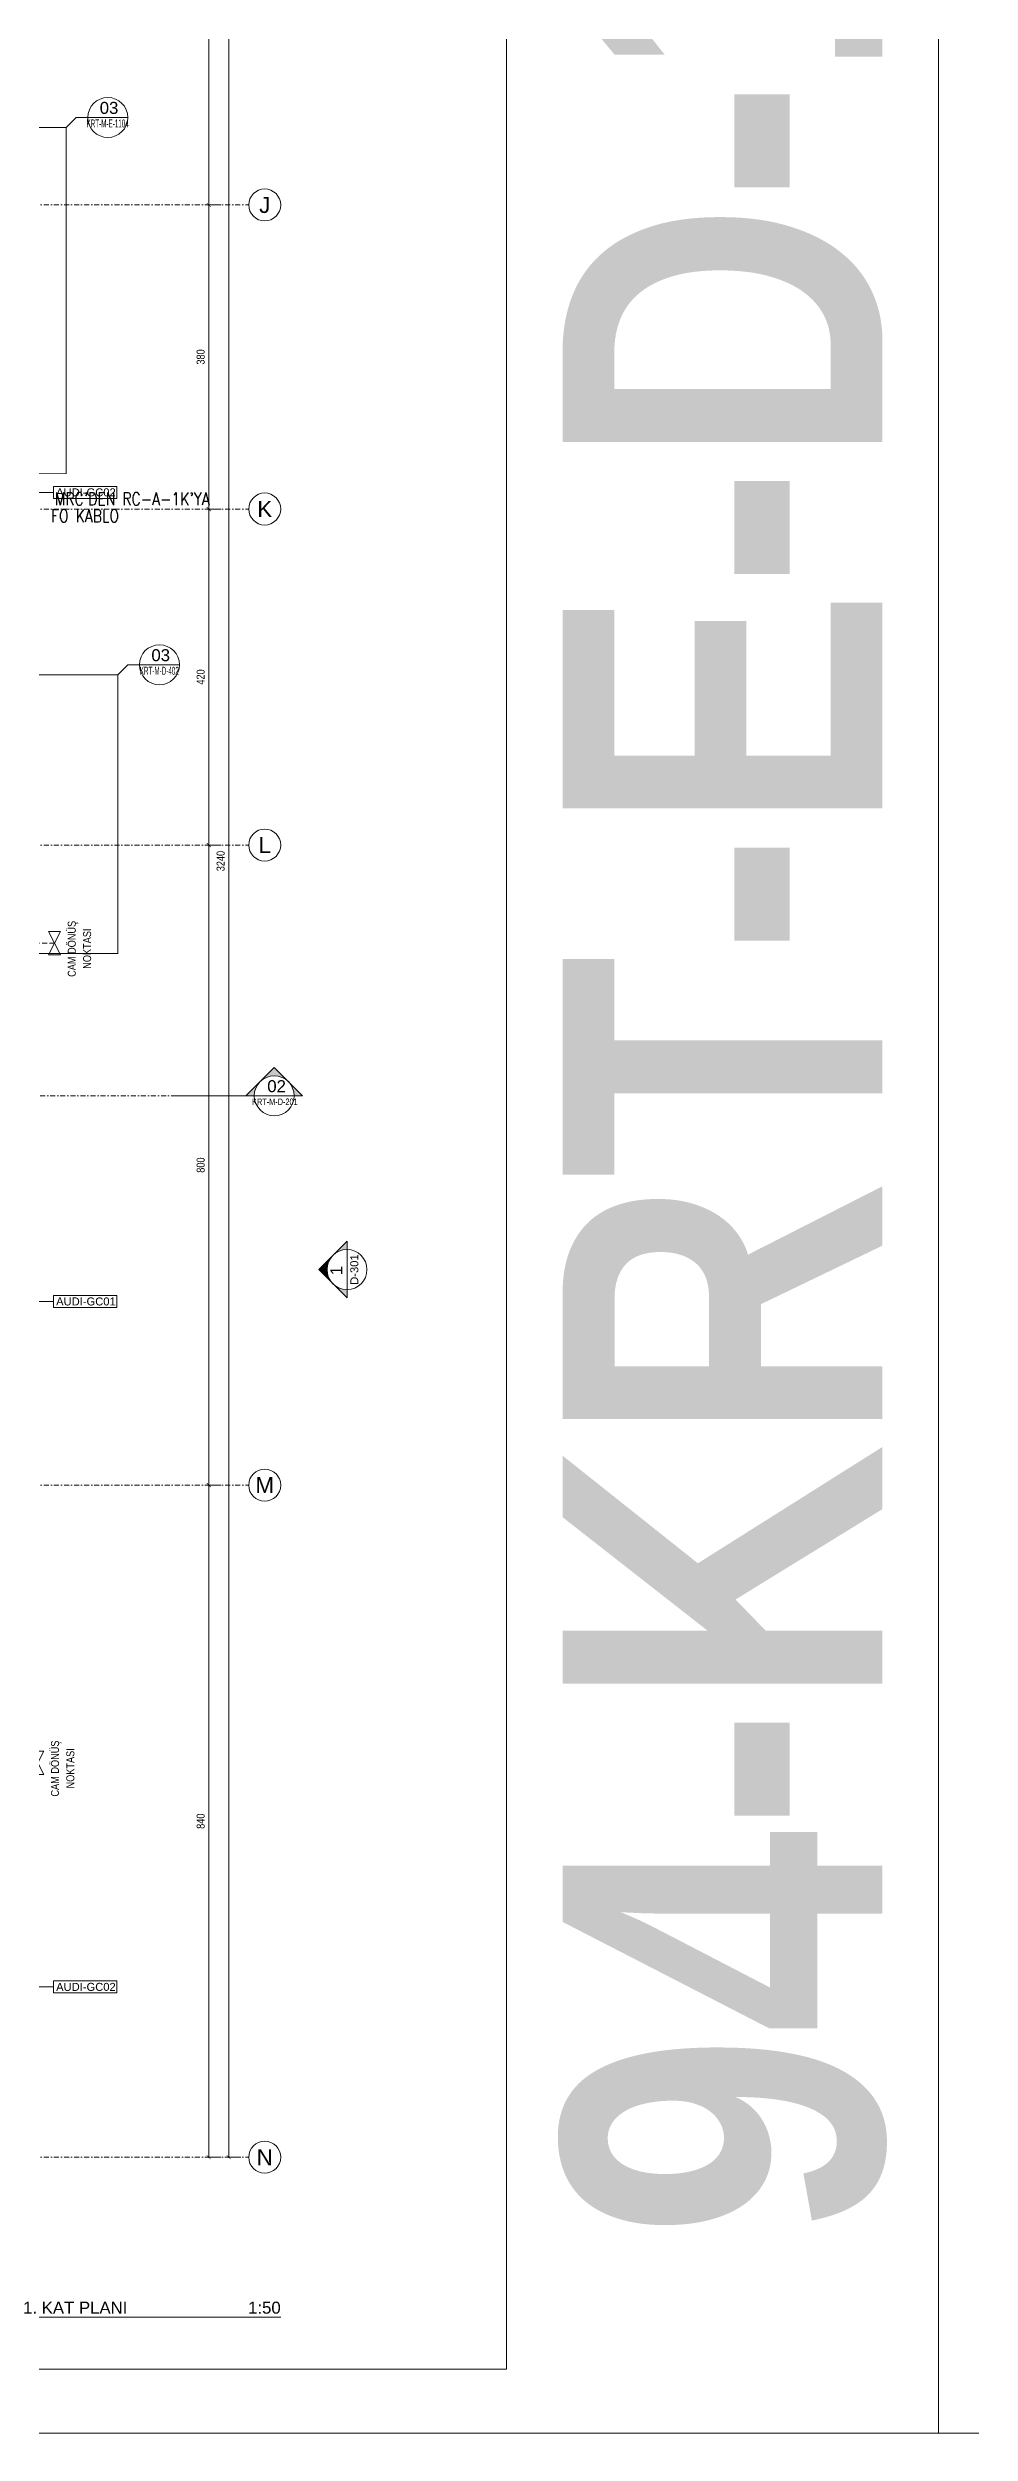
# Model space of a CAD drawing. Extents: x -2050 to 29725, y -1777 to 6820.
# Drawn here: x 10776 to 11930, y 0 to 2982 of the extents above; entities that cross this region are included whole.
import ezdxf
from ezdxf.enums import TextEntityAlignment as Align

# ---------------------------------------------------------------- set-up
doc = ezdxf.new("R2010")
doc.units = 0
doc.header["$LTSCALE"] = 25
doc.header["$MEASUREMENT"] = 0
for name, pattern in [('DASHDOT2', [0.5, 0.25, -0.125, 0, -0.125]), ('DASHED2', [0.375, 0.25, -0.125]), ('HIDDEN2', [4.7625, 3.175, -1.5875])]:
    doc.linetypes.add(name, pattern=pattern)
doc.layers.get('0').update_dxf_attribs({"color": 9, "lineweight": 9})
doc.layers.get('Defpoints').update_dxf_attribs({"color": 9, "lineweight": 9})
for name, color, linetype, lineweight in [('21', 9, 'Continuous', 9), ('22', 8, 'Continuous', 9), ('24', 9, 'DASHDOT2', 9), ('25', 8, 'Continuous', 9), ('40A', 9, 'Continuous', 9), ('E-YAZI', 7, 'Continuous', 30)]:
    doc.layers.add(name, color=color, linetype=linetype, lineweight=lineweight)
doc.styles.add('Arial', font='arial.ttf', dxfattribs={"height": 2.5})
doc.styles.add('E-YAZI', font='txttw.shx')
doc.styles.add('MuuM_TEXT-BOLD', font='ARIALNB.TTF')
doc.styles.add('MuuM_TEXT-ITALIC', font='ARIALNI.TTF')
doc.styles.add('MuuM_TEXT-STANDART', font='ARIALN.TTF')
doc.dimstyles.new('MuuM_DIM50', dxfattribs={"dimscale": 5, "dimtxt": 2, "dimasz": 1, "dimexe": 1, "dimexo": 1, "dimgap": 1, "dimtad": 1, "dimdec": 1, "dimrnd": 0.5, "dimdsep": 46, "dimtxsty": 'MuuM_TEXT-STANDART', "dimblk": 'ARCHTICK', "dimcen": 0, "dimdle": 0.15, "dimclrd": 256, "dimclre": 256, "dimclrt": 256, "dimadec": 0, "dimazin": 0, "dimtfac": 5, "dimtdec": 1, "dimtix": 1, "dimtmove": 2, "dimatfit": 3, "dimldrblk": 'DOT', "dimfxl": 3, "dimfxlon": 1, "dimtolj": 1, "dimlwd": -1, "dimlwe": -1, "dimarcsym": 0})

# ---------------------------------------------------------------- blocks, each defined once
blk = doc.blocks.new('0_drawinglabel')
blk.add_lwpolyline([(3, 0), (46.46, 0)])
blk.add_circle((0, 0), 3)
at = {"style": 'Arial'}
blk.add_attdef('CIZIMNO', text='', height=2.5, dxfattribs=at).set_placement((0, 0), align=Align.MIDDLE)
blk.add_attdef('CIZIMADI', text='', height=2, dxfattribs=at).set_placement((3.5, 0), align=Align.BOTTOM_LEFT)
blk.add_attdef('OLCEK', text='', height=2, dxfattribs=at).set_placement((46.46, 0), align=Align.BOTTOM_RIGHT)
at = {"style": 'MuuM_TEXT-ITALIC'}
blk.add_attdef('DRAWINGNAME', text='', height=2, dxfattribs=at).set_placement((3.5, -0.59), align=Align.TOP_LEFT)
blk.add_attdef('SCALE', text='', height=2, dxfattribs=at).set_placement((46.46, -0.59), align=Align.TOP_RIGHT)
blk = doc.blocks.new('0_wallno')
blk.add_lwpolyline([(-7.84, 1.5), (7.94, 1.5), (7.94, -1.5), (-7.84, -1.5)], close=True)
blk.add_lwpolyline([(7.94, 0), (16.13, 0)])
at = {"style": 'Arial'}
blk.add_attdef('DUVARNO', text='', height=2, dxfattribs=at).set_placement((0, 0), align=Align.MIDDLE_CENTER)
blk.add_attdef('GENISLIK', text='', height=2, dxfattribs=at).set_placement((8.44, 0), align=Align.BOTTOM_LEFT)
blk.add_attdef('YUKSEKLIK', text='', height=2, dxfattribs=at).set_placement((8.44, -0.5), align=Align.TOP_LEFT)
blk = doc.blocks.new('0_exteriorelevation1')
h = blk.add_hatch(color=256)
h.dxf.hatch_style = 1
h.paths.add_polyline_path([(0, 7.07), (-3.54, 3.54, -0.414214), (3.54, 3.54)])
h = blk.add_hatch(color=256)
edge = h.paths.add_edge_path()
edge.add_arc((0, 0), 5, 135, 180)
edge.add_line((-5, 0), (-7.07, 0))
edge.add_line((-7.07, 0), (-3.54, 3.54))
edge = h.paths.add_edge_path()
edge.add_line((5, 0), (7.07, 0))
edge.add_line((7.07, 0), (3.54, 3.54))
edge.add_arc((0, 0), 5, 0, 45, ccw=False)
blk.add_lwpolyline([(7.07, 0), (0, 7.07), (-7.07, 0), (7.07, 0)])
blk.add_lwpolyline([(7.07, 0), (0, 7.07), (-7.07, 0), (7.07, 0)])
blk.add_circle((0, 0), 5)
at = {"style": 'Arial'}
blk.add_attdef('KESITADI', text='', height=3, dxfattribs=at).set_placement((0, 0), align=Align.BOTTOM_CENTER)
blk.add_attdef('PAFTAADI', text='', height=2, dxfattribs=at).set_placement((0, -0.5), align=Align.TOP_CENTER)
blk = doc.blocks.new('0_detailbox1')
blk.add_lwpolyline([(10.41, -2.5), (7.91, 0), (-5, 0)])
blk.add_circle((0, 0), 5)
at = {"style": 'Arial'}
blk.add_attdef('DETAYADI', text='', height=3, dxfattribs=at).set_placement((0, 0), align=Align.BOTTOM_CENTER)
blk.add_attdef('PAFTAADI', text='', height=2, dxfattribs=at).set_placement((0, -0.5), align=Align.TOP_CENTER)
blk = doc.blocks.new('0_aks')
at = {"linetype": 'Continuous'}
blk.add_circle((0, 0), 2, dxfattribs=at)
at = {"style": 'Arial'}
blk.add_attdef('AKS', text='', height=2, dxfattribs=at).set_placement((0, 0), align=Align.MIDDLE_CENTER)
blk = doc.blocks.new('_ArchTick')
at = {"color": 0, "linetype": 'ByBlock', "const_width": 0.15}
blk.add_lwpolyline([(-0.5, -0.5), (0.5, 0.5)], dxfattribs=at)
blk = doc.blocks.new('*D329')
at = {"layer": '25', "transparency": 16777216}
for p, q in [((11017.5, 3585), (10997.5, 3585)), ((11002.5, 344.3), (11002.5, 3585.8)), ((11017.5, 345), (10997.5, 345))]:
    blk.add_line(p, q, dxfattribs=at)
at = {"layer": 'Defpoints', "color": 0, "transparency": 16777216}
for p in [(11002.5, 3585), (11027.5, 3585), (11027.5, 345)]:
    blk.add_point(p, dxfattribs=at)
at = {"layer": '25', "transparency": 16777216, "xscale": 5, "yscale": 5, "zscale": 5}
for p, rotation in [((11002.5, 3585), 90), ((11002.5, 345), 270)]:
    blk.add_blockref('_ArchTick', p, dxfattribs=dict(at, rotation=rotation))
at = {"layer": '25', "transparency": 16777216, "insert": (10992.4, 1965), "char_height": 10, "attachment_point": 5, "rotation": 90, "style": 'MuuM_TEXT-STANDART'}
blk.add_mtext('\\A1;3240', dxfattribs=at)
blk = doc.blocks.new('_Dot')
at = {"color": 0, "linetype": 'ByBlock', "lineweight": -2}
blk.add_line((-0.5, 0), (-1, 0), dxfattribs=at)
at = {"color": 0, "linetype": 'ByBlock', "const_width": 0.5}
blk.add_lwpolyline([(-0.25, 0, 1), (0.25, 0, 1)], format="xyb", close=True, dxfattribs=at)
blk = doc.blocks.new('*D330')
at = {"layer": '25', "transparency": 16777216}
for p, q in [((10992.5, 2785), (10972.5, 2785)), ((10977.5, 2785.8), (10977.5, 2404.3)), ((10992.5, 2405), (10972.5, 2405))]:
    blk.add_line(p, q, dxfattribs=at)
at = {"layer": 'Defpoints', "color": 0, "transparency": 16777216}
for p in [(11027.5, 2785), (10977.5, 2405), (11027.5, 2405)]:
    blk.add_point(p, dxfattribs=at)
at = {"layer": '25', "transparency": 16777216, "xscale": 5, "yscale": 5, "zscale": 5}
for p, rotation in [((10977.5, 2785), 90), ((10977.5, 2405), 270)]:
    blk.add_blockref('_ArchTick', p, dxfattribs=dict(at, rotation=rotation))
at = {"layer": '25', "transparency": 16777216, "insert": (10967.4, 2595), "char_height": 10, "attachment_point": 5, "rotation": 90, "style": 'MuuM_TEXT-STANDART'}
blk.add_mtext('\\A1;380', dxfattribs=at)
blk = doc.blocks.new('*D331')
at = {"layer": '25', "transparency": 16777216}
for p, q in [((10992.5, 2405), (10972.5, 2405)), ((10977.5, 2405.8), (10977.5, 1984.3)), ((10992.5, 1985), (10972.5, 1985))]:
    blk.add_line(p, q, dxfattribs=at)
at = {"layer": 'Defpoints', "color": 0, "transparency": 16777216}
for p in [(11027.5, 2405), (10977.5, 1985), (11027.5, 1985)]:
    blk.add_point(p, dxfattribs=at)
at = {"layer": '25', "transparency": 16777216, "xscale": 5, "yscale": 5, "zscale": 5}
for p, rotation in [((10977.5, 2405), 90), ((10977.5, 1985), 270)]:
    blk.add_blockref('_ArchTick', p, dxfattribs=dict(at, rotation=rotation))
at = {"layer": '25', "transparency": 16777216, "insert": (10967.4, 2195), "char_height": 10, "attachment_point": 5, "rotation": 90, "style": 'MuuM_TEXT-STANDART'}
blk.add_mtext('\\A1;420', dxfattribs=at)
blk = doc.blocks.new('*D332')
at = {"layer": '25', "transparency": 16777216}
for p, q in [((10992.5, 1985), (10972.5, 1985)), ((10977.5, 1985.8), (10977.5, 1184.3)), ((10992.5, 1185), (10972.5, 1185))]:
    blk.add_line(p, q, dxfattribs=at)
at = {"layer": 'Defpoints', "color": 0, "transparency": 16777216}
for p in [(11027.5, 1985), (10977.5, 1185), (11027.5, 1185)]:
    blk.add_point(p, dxfattribs=at)
at = {"layer": '25', "transparency": 16777216, "xscale": 5, "yscale": 5, "zscale": 5}
for p, rotation in [((10977.5, 1985), 90), ((10977.5, 1185), 270)]:
    blk.add_blockref('_ArchTick', p, dxfattribs=dict(at, rotation=rotation))
at = {"layer": '25', "transparency": 16777216, "insert": (10967.4, 1585), "char_height": 10, "attachment_point": 5, "rotation": 90, "style": 'MuuM_TEXT-STANDART'}
blk.add_mtext('\\A1;800', dxfattribs=at)
blk = doc.blocks.new('*D333')
at = {"layer": '25', "transparency": 16777216}
for p, q in [((10992.5, 1185), (10972.5, 1185)), ((10977.5, 1185.8), (10977.5, 344.3)), ((10992.5, 345), (10972.5, 345))]:
    blk.add_line(p, q, dxfattribs=at)
at = {"layer": 'Defpoints', "color": 0, "transparency": 16777216}
for p in [(11027.5, 1185), (10977.5, 345), (11017.5, 345)]:
    blk.add_point(p, dxfattribs=at)
at = {"layer": '25', "transparency": 16777216, "xscale": 5, "yscale": 5, "zscale": 5}
for p, rotation in [((10977.5, 1185), 90), ((10977.5, 345), 270)]:
    blk.add_blockref('_ArchTick', p, dxfattribs=dict(at, rotation=rotation))
at = {"layer": '25', "transparency": 16777216, "insert": (10967.4, 765), "char_height": 10, "attachment_point": 5, "rotation": 90, "style": 'MuuM_TEXT-STANDART'}
blk.add_mtext('\\A1;840', dxfattribs=at)
blk = doc.blocks.new('*D316')
at = {"layer": '25', "transparency": 16777216}
for p, q in [((10992.5, 3585), (10972.5, 3585)), ((10977.5, 3585.8), (10977.5, 2784.3)), ((10992.5, 2785), (10972.5, 2785))]:
    blk.add_line(p, q, dxfattribs=at)
at = {"layer": 'Defpoints', "color": 0, "transparency": 16777216}
for p in [(11027.5, 3585), (10977.5, 2785), (11027.5, 2785)]:
    blk.add_point(p, dxfattribs=at)
at = {"layer": '25', "transparency": 16777216, "xscale": 5, "yscale": 5, "zscale": 5}
for p, rotation in [((10977.5, 3585), 90), ((10977.5, 2785), 270)]:
    blk.add_blockref('_ArchTick', p, dxfattribs=dict(at, rotation=rotation))
at = {"layer": '25', "transparency": 16777216, "insert": (10967.4, 3185), "char_height": 10, "attachment_point": 5, "rotation": 90, "style": 'MuuM_TEXT-STANDART'}
blk.add_mtext('\\A1;800', dxfattribs=at)
blk = doc.blocks.new('0_buildingsection')
h = blk.add_hatch(color=256)
h.paths.add_polyline_path([(7.07, 0), (0, 7.07), (-7.07, 0)])
h.paths.add_polyline_path([(5, 0, 1), (-5, 0)], flags=16)
for points in [[(7.07, 0), (0, 7.07), (-7.07, 0), (25, 0)], [(7.07, 0), (0, 7.07), (-7.07, 0), (7.07, 0)]]:
    blk.add_lwpolyline(points)
blk.add_circle((0, 0), 5)
at = {"style": 'Arial'}
blk.add_attdef('KESITADI', text='', height=3, dxfattribs=at).set_placement((0, 0), align=Align.BOTTOM_CENTER)
blk.add_attdef('PAFTAADI', text='', height=2, dxfattribs=at).set_placement((0, -0.5), align=Align.TOP_CENTER)
blk = doc.blocks.new('p-cam dönüş noktası')
at = {"layer": '21', "linetype": 'DASHED2', "elevation": 0}
blk.add_lwpolyline([(-26.5, 42.1), (-84.7, 42.1)], dxfattribs=at)
at = {"layer": '21', "elevation": 0}
for points in [[(-26.5, 56.8), (-34, 56.8), (-26.5, 42.1)], [(-26.5, 27.5), (-34, 27.5), (-26.5, 42.1)], [(-26.5, 56.8), (-18.9, 56.8), (-26.5, 42.1)], [(-26.5, 27.5), (-18.9, 27.5), (-26.5, 42.1)]]:
    blk.add_lwpolyline(points, dxfattribs=at)
at = {"layer": '21', "style": 'MuuM_TEXT-STANDART'}
for s, p in [('CAM DÖNÜŞ ', (0, 0)), ('NOKTASI', (19.2, 10.1))]:
    blk.add_text(s, height=10, rotation=90, dxfattribs=at).set_placement(p)

msp = doc.modelspace()

# ---------------------------------------------------------------- linework, layer by layer
at = {"layer": '21', "linetype": 'HIDDEN2', "ltscale": 0.1, "const_width": 1}
for points in [[(10092.2, 2881.81), (10799.19, 2881.81), (10799.19, 2449.05), (10092.2, 2449.05)], [(10863.81, 2197.8), (10641.02, 2197.8), (10641.02, 1849.53), (10863.81, 1849.53)]]:
    msp.add_lwpolyline(points, close=True, dxfattribs=at)
at = {"layer": '21', "linetype": 'DASHDOT2'}
msp.add_lwpolyline([(6835.48, 1671.62), (10934.42, 1671.62)], dxfattribs=at)
at = {"layer": '24'}
for points in [[(6827.5, 2785), (11027.5, 2785)], [(6827.5, 2405), (11027.5, 2405)], [(6827.5, 1985), (11027.5, 1985)], [(6827.5, 1185), (11027.5, 1185)], [(6827.5, 345), (11027.5, 345)]]:
    msp.add_lwpolyline(points, dxfattribs=at)
at = {"layer": '40A'}
for points in [[(11890, 4205), (5945, 4205), (5945, 0), (11890, 0)], [(17835, 4205), (11890, 4205), (11890, 0), (17835, 0)], [(11350.06, 80), (6025, 80), (6025, 4125), (11350.06, 4125)]]:
    msp.add_lwpolyline(points, close=True, dxfattribs=at)

# ---------------------------------------------------------------- block references
for p in [(10811.15, 1820.28), (10790.18, 795.83)]:
    msp.add_blockref('p-cam dönüş noktası', p)
at = {"layer": '21'}
ref = msp.add_blockref('0_detailbox1', (10851.24, 2894.31), dxfattribs=dict(at, xscale=-5, yscale=5, zscale=5))
ref.add_attrib('DETAYADI', '03', dxfattribs={"layer": '0', "height": 15, "style": 'Arial'}).set_placement((10852.81, 2894.31), align=Align.BOTTOM_CENTER)
ref.add_attrib('PAFTAADI', 'KRT-M-E-1104', dxfattribs={"layer": '0', "height": 10, "style": 'Arial', "width": 0.45}).set_placement((10851.07, 2891.81), align=Align.TOP_CENTER)
ref = msp.add_blockref('0_detailbox1', (10915.86, 2210.3), dxfattribs=dict(at, xscale=-5, yscale=5, zscale=5))
ref.add_attrib('DETAYADI', '03', dxfattribs={"layer": '0', "height": 15, "style": 'Arial'}).set_placement((10917.43, 2210.3), align=Align.BOTTOM_CENTER)
ref.add_attrib('PAFTAADI', 'KRT-M-D-402', dxfattribs={"layer": '0', "height": 10, "style": 'Arial', "width": 0.45}).set_placement((10915.68, 2207.8), align=Align.TOP_CENTER)
ref = msp.add_blockref('0_buildingsection', (11059.42, 1671.62), dxfattribs=dict(at, xscale=-5, yscale=5, zscale=5))
ref.add_attrib('KESITADI', '02', dxfattribs={"layer": '0', "height": 15, "style": 'Arial'}).set_placement((11062.39, 1671.62), align=Align.BOTTOM_CENTER)
ref.add_attrib('PAFTAADI', 'KRT-M-D-201', dxfattribs={"layer": '0', "height": 8, "style": 'MuuM_TEXT-STANDART', "width": 0.8}).set_placement((11060.23, 1657.77), align=Align.BOTTOM_CENTER)
ref = msp.add_blockref('0_exteriorelevation1', (11150.42, 1454.41), dxfattribs=dict(at, xscale=-5, yscale=5, zscale=5, rotation=90))
ref.add_attrib('KESITADI', '1', dxfattribs={"layer": '0', "height": 15, "rotation": 90, "style": 'Arial'}).set_placement((11149.13, 1453.15), align=Align.BOTTOM_CENTER)
ref.add_attrib('PAFTAADI', 'D-301', dxfattribs={"layer": '0', "height": 10, "rotation": 90, "style": 'Arial'}).set_placement((11154.57, 1454.41), align=Align.TOP_CENTER)
ref = msp.add_blockref('0_drawinglabel', (10719.05, 145), dxfattribs=dict(at, xscale=7.5, yscale=7.5, zscale=7.5))
ref.add_attrib('CIZIMNO', '01', dxfattribs={"layer": '0', "height": 18.75, "style": 'Arial'}).set_placement((10719.05, 145), align=Align.MIDDLE)
ref.add_attrib('CIZIMADI', '1. KAT PLANI', dxfattribs={"layer": '0', "height": 15, "style": 'Arial'}).set_placement((10745.3, 145), align=Align.BOTTOM_LEFT)
ref.add_attrib('OLCEK', '1:50', dxfattribs={"layer": '0', "height": 15, "style": 'Arial'}).set_placement((11067.5, 145), align=Align.BOTTOM_RIGHT)
at = {"layer": '22'}
ref = msp.add_blockref('0_wallno', (10823.16, 2425.83), dxfattribs=dict(at, xscale=-5, yscale=5, zscale=5))
ref.add_attrib('DUVARNO', 'AUDI-GC02', dxfattribs={"layer": '0', "height": 10, "style": 'Arial'}).set_placement((10823.9, 2425.83), align=Align.MIDDLE_CENTER)
ref = msp.add_blockref('0_wallno', (10823.16, 1414.6), dxfattribs=dict(at, xscale=-5, yscale=5, zscale=5))
ref.add_attrib('DUVARNO', 'AUDI-GC01', dxfattribs={"layer": '0', "height": 10, "style": 'Arial'}).set_placement((10823.9, 1414.6), align=Align.MIDDLE_CENTER)
ref = msp.add_blockref('0_wallno', (10823.16, 557.92), dxfattribs=dict(at, xscale=-5, yscale=5, zscale=5))
ref.add_attrib('DUVARNO', 'AUDI-GC02', dxfattribs={"layer": '0', "height": 10, "style": 'Arial'}).set_placement((10823.9, 557.92), align=Align.MIDDLE_CENTER)
at = {"layer": '24', "xscale": 10, "yscale": 10, "zscale": 10}
for p, values in [((11047.5, 2785), {'AKS': 'J'}), ((11047.5, 2405), {'AKS': 'K'}), ((11047.5, 1985), {'AKS': 'L'}), ((11047.5, 1185), {'AKS': 'M'}), ((11047.5, 345), {'AKS': 'N'})]:
    msp.add_blockref('0_aks', p, dxfattribs=at).add_auto_attribs(values)

# ---------------------------------------------------------------- texts
at = {"layer": '40A', "style": 'MuuM_TEXT-BOLD'}
msp.add_text('94-KRT-E-D-1001', height=400, rotation=90, dxfattribs=at).set_placement((11820.06, 2102.5), align=Align.CENTER)
at = {"layer": 'E-YAZI', "color": 3, "style": 'E-YAZI', "width": 0.8}
for s, p in [("MRC'DEN RC-A-1K'YA", (10784.95, 2409.6)), ('FO KABLO', (10780.28, 2388.4))]:
    msp.add_text(s, height=16, dxfattribs=at).set_placement(p)

# ---------------------------------------------------------------- dimensions: what is measured, and where the dimension line sits
at = {"layer": '25'}
for base, p1, p2, picture, middle in [((10977.5, 2785), (11027.5, 3585), (11027.5, 2785), '*D316', (10967.39, 3185)), ((11002.5, 3585), (11027.5, 345), (11027.5, 3585), '*D329', (10992.39, 1965)), ((10977.5, 2405), (11027.5, 2785), (11027.5, 2405), '*D330', (10967.39, 2595)), ((10977.5, 1985), (11027.5, 2405), (11027.5, 1985), '*D331', (10967.39, 2195)), ((10977.5, 1185), (11027.5, 1985), (11027.5, 1185), '*D332', (10967.39, 1585)), ((10977.5, 345), (11027.5, 1185), (11017.5, 345), '*D333', (10967.39, 765))]:
    dim = msp.add_linear_dim(base=base, p1=p1, p2=p2, angle=90, dimstyle='MuuM_DIM50', dxfattribs=at)
    dim.commit()
    dim.dimension.update_dxf_attribs({"geometry": picture, "text_midpoint": middle})

doc.saveas('drawing.dxf')
